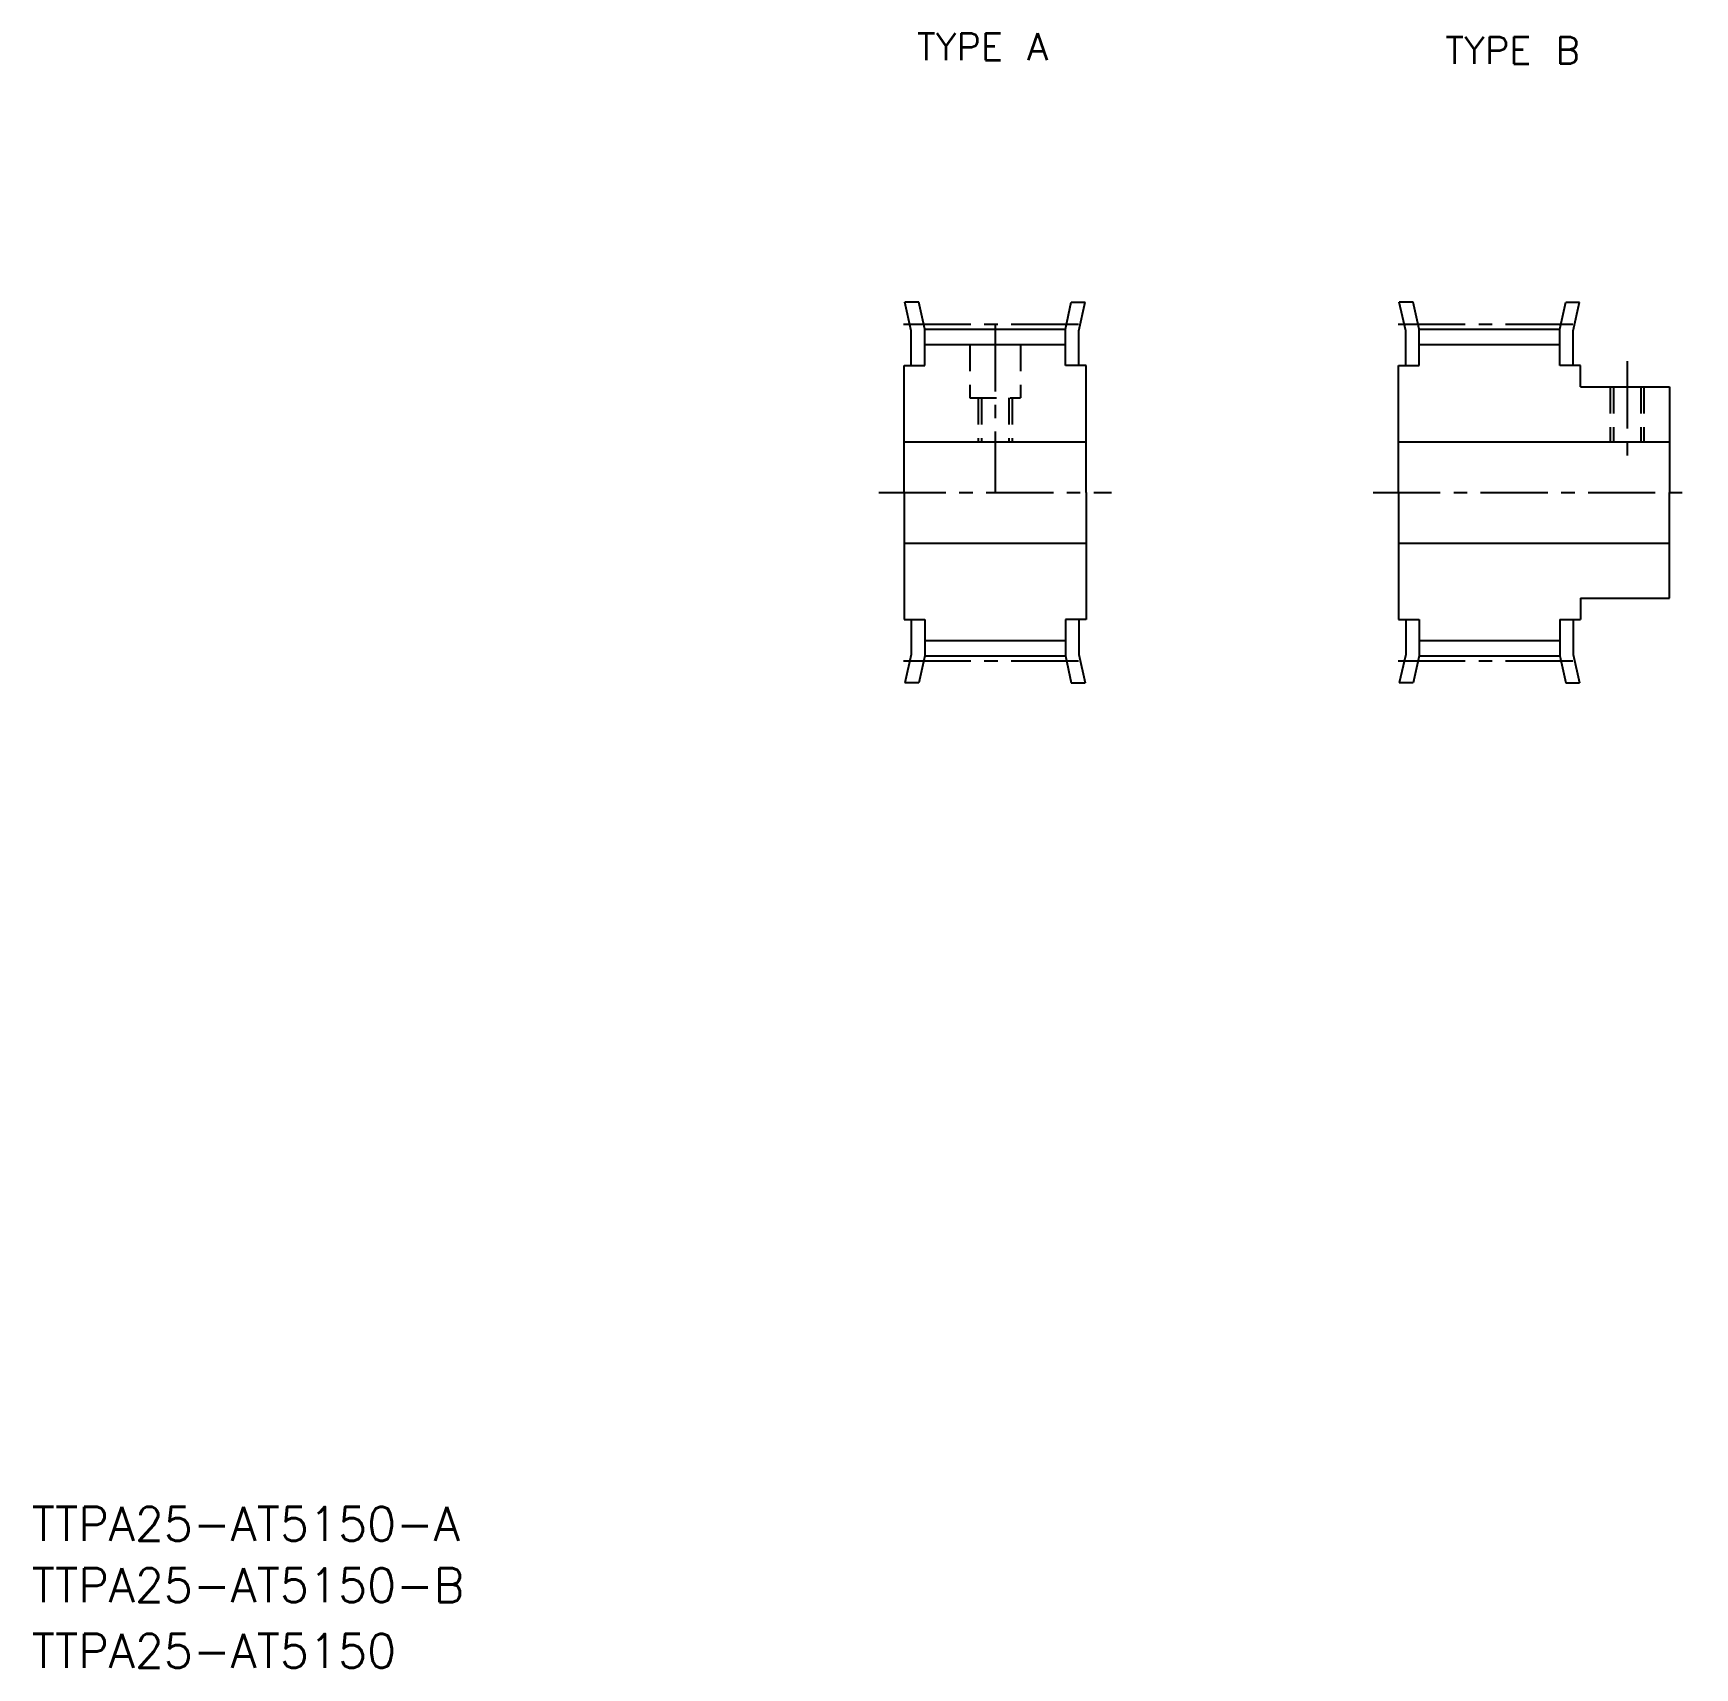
# Model space of a CAD drawing. Extents: x 10 to 206, y 10 to 203.
import ezdxf

# ---------------------------------------------------------------- set-up
doc = ezdxf.new("R2010")
doc.units = 0
doc.header["$LTSCALE"] = 0.25
doc.linetypes.add('CENTER', pattern=[50.8, 31.75, -6.35, 6.35, -6.35])
doc.linetypes.add('DASHED', pattern=[19.05, 12.7, -6.35])
doc.layers.get('0').update_dxf_attribs({"linetype": 'CONTINUOUS'})
doc.layers.add('CENTER', color=1, linetype='CENTER')
doc.styles.get("Standard").update_dxf_attribs({"font": 'txt.shx'})

msp = doc.modelspace()

# ---------------------------------------------------------------- linework, layer by layer
for p, q in [((113.89, 167.95), (113.14, 171.34)), ((114.78, 171.34), (113.14, 171.34)), ((115.49, 168.14), (114.78, 171.34)), ((132.09, 168.14), (132.79, 171.34)), ((132.79, 171.34), (134.44, 171.34)), ((133.69, 167.95), (134.44, 171.34)), ((172.29, 167.95), (171.54, 171.34)), ((173.18, 171.34), (171.54, 171.34)), ((173.89, 168.14), (173.18, 171.34)), ((190.49, 168.14), (191.19, 171.34)), ((191.19, 171.34), (192.83, 171.34)), ((192.09, 167.95), (192.83, 171.34)), ((113.89, 163.84), (113.89, 167.95)), ((115.49, 163.84), (115.49, 168.14)), ((115.49, 168.14), (132.09, 168.14)), ((132.09, 163.84), (132.09, 168.14)), ((133.69, 163.84), (133.69, 167.95)), ((172.29, 163.84), (172.29, 167.95)), ((173.89, 168.14), (190.49, 168.14)), ((173.89, 163.84), (173.89, 168.14)), ((190.49, 163.84), (190.49, 168.14)), ((192.09, 163.84), (192.09, 167.95)), ((115.49, 166.34), (132.09, 166.34)), ((173.89, 166.34), (190.49, 166.34)), ((113.04, 148.84), (113.04, 163.84)), ((113.04, 163.84), (115.49, 163.84)), ((134.54, 163.84), (132.09, 163.84)), ((134.54, 148.84), (134.54, 163.84)), ((171.44, 148.84), (171.44, 163.84)), ((171.44, 148.84), (171.44, 163.84)), ((171.44, 163.84), (173.89, 163.84)), ((192.44, 163.84), (190.49, 163.84)), ((192.94, 163.84), (190.94, 163.84)), ((192.94, 161.34), (192.94, 163.84)), ((192.94, 161.34), (203.44, 161.34)), ((203.44, 161.34), (203.44, 148.84)), ((113.04, 154.84), (134.54, 154.84)), ((171.44, 154.84), (203.44, 154.84)), ((113.04, 148.84), (113.04, 133.84)), ((134.54, 148.84), (134.54, 133.84)), ((171.44, 148.84), (171.44, 133.84)), ((171.44, 148.84), (171.44, 133.84)), ((203.44, 136.34), (203.44, 148.84)), ((113.04, 142.84), (134.54, 142.84)), ((171.44, 142.84), (203.44, 142.84)), ((192.94, 136.34), (203.44, 136.34)), ((192.94, 136.34), (192.94, 133.84)), ((113.04, 133.84), (115.49, 133.84)), ((113.89, 133.84), (113.89, 129.72)), ((115.49, 133.84), (115.49, 129.54)), ((134.54, 133.84), (132.09, 133.84)), ((132.09, 133.84), (132.09, 129.54)), ((133.69, 133.84), (133.69, 129.72)), ((171.44, 133.84), (173.89, 133.84)), ((172.29, 133.84), (172.29, 129.72)), ((173.89, 133.84), (173.89, 129.54)), ((190.49, 133.84), (190.49, 129.54)), ((190.49, 133.84), (192.94, 133.84)), ((192.09, 133.84), (192.09, 129.72)), ((113.89, 129.72), (113.14, 126.34)), ((115.49, 129.54), (114.78, 126.34)), ((115.49, 131.34), (132.09, 131.34)), ((115.49, 129.54), (132.09, 129.54)), ((132.09, 129.54), (132.79, 126.34)), ((133.69, 129.72), (134.44, 126.34)), ((172.29, 129.72), (171.54, 126.34)), ((173.89, 129.54), (173.18, 126.34)), ((173.89, 131.34), (190.49, 131.34)), ((173.89, 129.54), (190.49, 129.54)), ((190.49, 129.54), (191.19, 126.34)), ((192.09, 129.72), (192.83, 126.34)), ((114.78, 126.34), (113.14, 126.34)), ((132.79, 126.34), (134.44, 126.34)), ((173.18, 126.34), (171.54, 126.34)), ((191.19, 126.34), (192.83, 126.34))]:
    msp.add_line(p, q)
at = {"color": 3, "linetype": 'DASHED'}
for p, q in [((120.79, 166.34), (120.79, 160.04)), ((126.79, 166.34), (126.79, 160.04)), ((196.44, 161.34), (196.44, 154.84)), ((196.82, 161.34), (196.82, 154.84)), ((200.06, 161.34), (200.06, 154.84)), ((200.44, 161.34), (200.44, 154.84)), ((120.79, 160.04), (126.79, 160.04)), ((121.79, 160.04), (121.79, 154.84)), ((122.17, 160.04), (122.17, 154.84)), ((125.41, 160.04), (125.41, 154.84)), ((125.79, 160.04), (125.79, 154.84))]:
    msp.add_line(p, q, dxfattribs=at)
at = {"layer": 'CENTER'}
for p, q in [((112.99, 168.73), (134.59, 168.73)), ((123.79, 168.73), (123.79, 148.84)), ((171.39, 168.73), (192.99, 168.73)), ((198.44, 164.34), (198.44, 151.84)), ((110.04, 148.84), (137.54, 148.84)), ((168.44, 148.84), (206.44, 148.84)), ((112.99, 128.94), (134.59, 128.94)), ((171.39, 128.94), (192.99, 128.94))]:
    msp.add_line(p, q, dxfattribs=at)

# ---------------------------------------------------------------- texts
for s, height, p in [('TYPE A', 3.2, (114.56, 199.9)), ('TYPE B', 3.2, (176.97, 199.48)), ('TTPA25-AT5150-A', 4, (10, 25)), ('TTPA25-AT5150-B', 4, (10, 17.76)), ('TTPA25-AT5150', 4, (10, 10))]:
    msp.add_text(s, height=height).set_placement(p)

doc.saveas('drawing.dxf')
